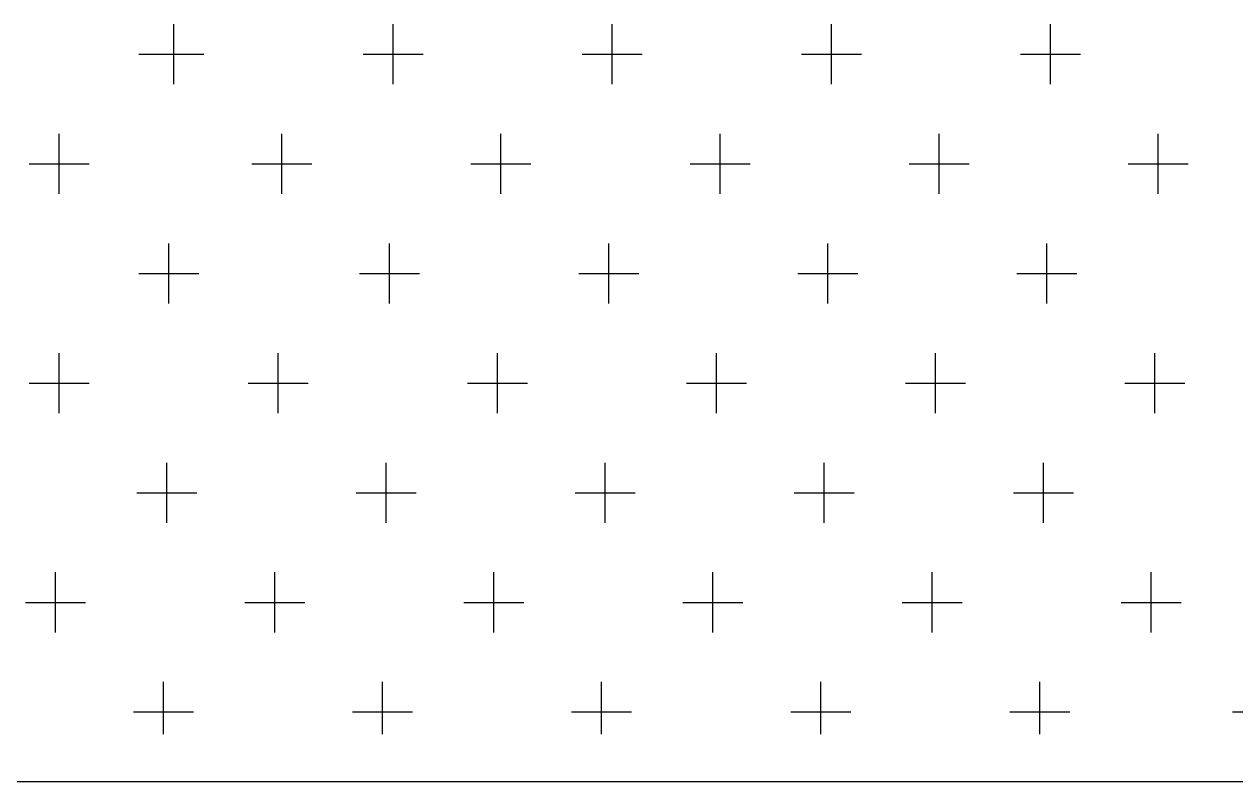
# Model space of a CAD drawing. Header units: millimetres. Extents: x 1555 to 5750, y -1109 to 1444.
# Drawn here: x 3467.8 to 3578.4, y -522.2 to -453.1 of the extents above; entities that cross this region are included whole.
import ezdxf

# ---------------------------------------------------------------- set-up
doc = ezdxf.new("R2010")
doc.units = ezdxf.units.MM

msp = doc.modelspace()

# ---------------------------------------------------------------- linework, layer by layer
at = {"color": 0}
for p, q in [((3481.4511, -458.5785), (3481.4511, -453.1015)), ((3501.4511, -458.5785), (3501.4511, -453.1015)), ((3521.4511, -458.5785), (3521.4511, -453.1015)), ((3541.4511, -458.5785), (3541.4511, -453.1015)), ((3561.4511, -458.5785), (3561.4511, -453.1015)), ((3478.2307, -455.84), (3483.7077, -455.84)), ((3478.7127, -455.84), (3484.1896, -455.84)), ((3498.7127, -455.84), (3504.1896, -455.84)), ((3518.7127, -455.84), (3524.1896, -455.84)), ((3538.7127, -455.84), (3544.1896, -455.84)), ((3558.7127, -455.84), (3564.1896, -455.84)), ((3470.9692, -468.5785), (3470.9692, -463.1015)), ((3470.9692, -468.5785), (3470.9692, -463.1015)), ((3491.2905, -468.5785), (3491.2905, -463.1015)), ((3511.2905, -468.5785), (3511.2905, -463.1015)), ((3531.2905, -468.5785), (3531.2905, -463.1015)), ((3551.2905, -468.5785), (3551.2905, -463.1015)), ((3571.2905, -468.5785), (3571.2905, -463.1015)), ((3468.2307, -465.84), (3473.7077, -465.84)), ((3468.2307, -465.84), (3473.7077, -465.84)), ((3488.552, -465.84), (3494.029, -465.84)), ((3508.552, -465.84), (3514.029, -465.84)), ((3528.552, -465.84), (3534.029, -465.84)), ((3548.552, -465.84), (3554.029, -465.84)), ((3568.552, -465.84), (3574.029, -465.84)), ((3480.9692, -478.5785), (3480.9692, -473.1015)), ((3501.1298, -478.5785), (3501.1298, -473.1015)), ((3521.1298, -478.5785), (3521.1298, -473.1015)), ((3541.1298, -478.5785), (3541.1298, -473.1015)), ((3561.1298, -478.5785), (3561.1298, -473.1015)), ((3478.2307, -475.84), (3483.7077, -475.84)), ((3498.3914, -475.84), (3503.8683, -475.84)), ((3518.3914, -475.84), (3523.8683, -475.84)), ((3538.3914, -475.84), (3543.8683, -475.84)), ((3558.3914, -475.84), (3563.8683, -475.84)), ((3470.9692, -488.5785), (3470.9692, -483.1015)), ((3490.9692, -488.5785), (3490.9692, -483.1015)), ((3510.9692, -488.5785), (3510.9692, -483.1015)), ((3530.9692, -488.5785), (3530.9692, -483.1015)), ((3550.9692, -488.5785), (3550.9692, -483.1015)), ((3570.9692, -488.5785), (3570.9692, -483.1015)), ((3468.2307, -485.84), (3473.7077, -485.84)), ((3488.2307, -485.84), (3493.7077, -485.84)), ((3508.2307, -485.84), (3513.7077, -485.84)), ((3528.2307, -485.84), (3533.7077, -485.84)), ((3548.2307, -485.84), (3553.7077, -485.84)), ((3568.2307, -485.84), (3573.7077, -485.84)), ((3480.8086, -498.5785), (3480.8086, -493.1015)), ((3500.8086, -498.5785), (3500.8086, -493.1015)), ((3520.8086, -498.5785), (3520.8086, -493.1015)), ((3540.8086, -498.5785), (3540.8086, -493.1015)), ((3560.8086, -498.5785), (3560.8086, -493.1015)), ((3478.0701, -495.84), (3483.547, -495.84)), ((3498.0701, -495.84), (3503.547, -495.84)), ((3518.0701, -495.84), (3523.547, -495.84)), ((3538.0701, -495.84), (3543.547, -495.84)), ((3558.0701, -495.84), (3563.547, -495.84)), ((3470.6479, -508.5785), (3470.6479, -503.1015)), ((3490.6479, -508.5785), (3490.6479, -503.1015)), ((3510.6479, -508.5785), (3510.6479, -503.1015)), ((3530.6479, -508.5785), (3530.6479, -503.1015)), ((3550.6479, -508.5785), (3550.6479, -503.1015)), ((3570.6479, -508.5785), (3570.6479, -503.1015)), ((3467.9095, -505.84), (3473.3864, -505.84)), ((3487.9095, -505.84), (3493.3864, -505.84)), ((3507.9095, -505.84), (3513.3864, -505.84)), ((3527.9095, -505.84), (3533.3864, -505.84)), ((3547.9095, -505.84), (3553.3864, -505.84)), ((3567.9095, -505.84), (3573.3864, -505.84)), ((3480.4873, -517.879), (3480.4873, -513.1015)), ((3500.4873, -517.879), (3500.4873, -513.1015)), ((3520.4873, -517.879), (3520.4873, -513.1015)), ((3540.4873, -517.879), (3540.4873, -513.1015)), ((3560.4873, -517.879), (3560.4873, -513.1015)), ((3477.7488, -515.84), (3483.2257, -515.84)), ((3497.7488, -515.84), (3503.2257, -515.84)), ((3517.7488, -515.84), (3523.2257, -515.84)), ((3537.7488, -515.84), (3543.2257, -515.84)), ((3557.7488, -515.84), (3563.2257, -515.84)), ((3578.0701, -515.84), (3583.547, -515.84)), ((3636.1134, -522.2083), (3381.1799, -522.2083))]:
    msp.add_line(p, q, dxfattribs=at)

doc.saveas('drawing.dxf')
